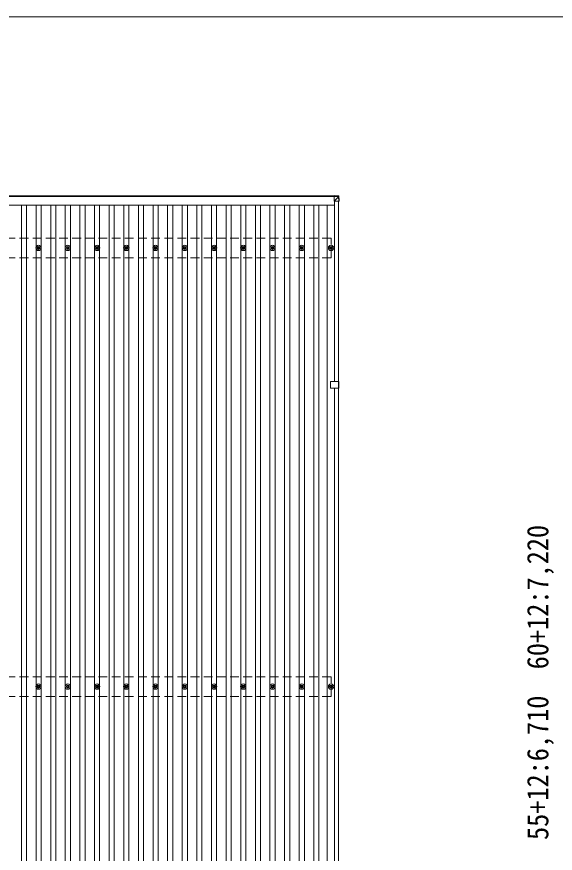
# Model space of a CAD drawing. Units: millimetres at full size, sheet at 1:50; details may follow other scales. Extents: x -14053 to 14053, y -9700 to 9700.
# Drawn here: x -10293 to -6610, y 3979 to 9700 of the extents above; entities that cross this region are included whole.
import ezdxf
from ezdxf.enums import TextEntityAlignment as Align

# ---------------------------------------------------------------- set-up
doc = ezdxf.new("R2010")
doc.units = ezdxf.units.MM
doc.header["$LTSCALE"] = 50
doc.linetypes.add('DASHED1', pattern=[1.8, 1.2, -0.6])
doc.linetypes.add('USER3', pattern=[4, 3, -1])
for name, color, linetype, lineweight in [('1-1_壁線', 2, 'Continuous', 20), ('1-2_建具', 134, 'Continuous', 9), ('1-3_階段', 5, 'Continuous', 9), ('1-4_設備', 2, 'DASHED1', 20), ('1-5_仕上げ', 6, 'Continuous', 5), ('1-8_外構', 6, 'Continuous', 5), ('F-0_ﾚｲﾔ240', 7, 'Continuous', 9)]:
    doc.layers.add(name, color=color, linetype=linetype, lineweight=lineweight)
doc.styles.add('ＭＳ ゴシック', font='')
doc.styles.get('ＭＳ ゴシック').set_extended_font_data('MS Gothic')

msp = doc.modelspace()

# ---------------------------------------------------------------- linework, layer by layer
at = {"layer": '1-1_壁線'}
for p, q in [((-11765.18, 8474.78), (-8122.97, 8474.78)), ((-8122.97, 8470.19), (-11765.18, 8470.19)), ((-11766.66, 8411.36), (-8120.66, 8411.36)), ((-8170.99, 1822.59), (-8170.99, 8411.36)), ((-8120.66, 7204.53), (-8120.66, 8438.56)), ((-8091.66, 7204.53), (-8091.66, 8438.61)), ((-8120.66, 1797.85), (-8120.66, 7159.53)), ((-8091.66, 1802.74), (-8091.66, 7159.53))]:
    msp.add_line(p, q, dxfattribs=at)
at = {"layer": '1-2_建具'}
for p, q in [((-10261.16, 1822.59), (-10261.16, 8411.36)), ((-10226.16, 1822.59), (-10226.16, 8411.36)), ((-10161.16, 1822.59), (-10161.16, 8411.36)), ((-10126.16, 1822.59), (-10126.16, 8411.36)), ((-10061.16, 1822.59), (-10061.16, 8411.36)), ((-10026.16, 1822.59), (-10026.16, 8411.36)), ((-9961.16, 1822.59), (-9961.16, 8411.36)), ((-9926.16, 1822.59), (-9926.16, 8411.36)), ((-9861.16, 1822.59), (-9861.16, 8411.36)), ((-9826.16, 1822.59), (-9826.16, 8411.36)), ((-9761.16, 1822.59), (-9761.16, 8411.36)), ((-9726.16, 1822.59), (-9726.16, 8411.36)), ((-9661.16, 1822.59), (-9661.16, 8411.36)), ((-9626.16, 1822.59), (-9626.16, 8411.36)), ((-9561.16, 1822.59), (-9561.16, 8411.36)), ((-9526.16, 1822.59), (-9526.16, 8411.36)), ((-9461.16, 1822.59), (-9461.16, 8411.36)), ((-9426.16, 1822.59), (-9426.16, 8411.36)), ((-9361.16, 1822.59), (-9361.16, 8411.36)), ((-9326.16, 1822.59), (-9326.16, 8411.36)), ((-9261.16, 1822.59), (-9261.16, 8411.36)), ((-9226.16, 1822.59), (-9226.16, 8411.36)), ((-9161.16, 1822.59), (-9161.16, 8411.36)), ((-9126.16, 1822.59), (-9126.16, 8411.36)), ((-9061.16, 1822.59), (-9061.16, 8411.36)), ((-9026.16, 1822.59), (-9026.16, 8411.36)), ((-8961.16, 1822.59), (-8961.16, 8411.36)), ((-8926.16, 1822.59), (-8926.16, 8411.36)), ((-8861.16, 1822.59), (-8861.16, 8411.36)), ((-8826.16, 1822.59), (-8826.16, 8411.36)), ((-8761.16, 1822.59), (-8761.16, 8411.36)), ((-8726.16, 1822.59), (-8726.16, 8411.36)), ((-8661.16, 1822.59), (-8661.16, 8411.36)), ((-8626.16, 1822.59), (-8626.16, 8411.36)), ((-8561.16, 1822.59), (-8561.16, 8411.36)), ((-8526.16, 1822.59), (-8526.16, 8411.36)), ((-8461.16, 1822.59), (-8461.16, 8411.36)), ((-8426.16, 1822.59), (-8426.16, 8411.36)), ((-8361.16, 1822.59), (-8361.16, 8411.36)), ((-8326.16, 1822.59), (-8326.16, 8411.36)), ((-8261.16, 1822.59), (-8261.16, 8411.36)), ((-8226.16, 1822.59), (-8226.16, 8411.36))]:
    msp.add_line(p, q, dxfattribs=at)
at = {"layer": '1-3_階段'}
for p, q in [((-10145.41, 8129.17), (-10145.41, 8124.75)), ((-10141.91, 8129.17), (-10141.91, 8124.75)), ((-9945.41, 8129.17), (-9945.41, 8124.75)), ((-9941.91, 8129.17), (-9941.91, 8124.75)), ((-9745.41, 8129.17), (-9745.41, 8124.75)), ((-9741.91, 8129.17), (-9741.91, 8124.75)), ((-9545.41, 8129.17), (-9545.41, 8124.75)), ((-9541.91, 8129.17), (-9541.91, 8124.75)), ((-9345.41, 8129.17), (-9345.41, 8124.75)), ((-9341.91, 8129.17), (-9341.91, 8124.75)), ((-9145.41, 8129.17), (-9145.41, 8124.75)), ((-9141.91, 8129.17), (-9141.91, 8124.75)), ((-8945.41, 8129.17), (-8945.41, 8124.75)), ((-8941.91, 8129.17), (-8941.91, 8124.75)), ((-8745.41, 8129.17), (-8745.41, 8124.75)), ((-8741.91, 8129.17), (-8741.91, 8124.75)), ((-8545.41, 8129.17), (-8545.41, 8124.75)), ((-8541.91, 8129.17), (-8541.91, 8124.75)), ((-8345.41, 8129.17), (-8345.41, 8124.75)), ((-8341.91, 8129.17), (-8341.91, 8124.75)), ((-8145.41, 8129.17), (-8145.41, 8124.75)), ((-8141.91, 8129.17), (-8141.91, 8124.75)), ((-10153.66, 8120.92), (-10149.24, 8120.92)), ((-10153.66, 8117.42), (-10149.24, 8117.42)), ((-10145.41, 8113.59), (-10145.41, 8109.17)), ((-10141.91, 8113.59), (-10141.91, 8109.17)), ((-10138.08, 8120.92), (-10133.66, 8120.92)), ((-10138.08, 8117.42), (-10133.66, 8117.42)), ((-9953.66, 8120.92), (-9949.24, 8120.92)), ((-9953.66, 8117.42), (-9949.24, 8117.42)), ((-9945.41, 8113.59), (-9945.41, 8109.17)), ((-9941.91, 8113.59), (-9941.91, 8109.17)), ((-9938.08, 8120.92), (-9933.66, 8120.92)), ((-9938.08, 8117.42), (-9933.66, 8117.42)), ((-9753.66, 8120.92), (-9749.24, 8120.92)), ((-9753.66, 8117.42), (-9749.24, 8117.42)), ((-9745.41, 8113.59), (-9745.41, 8109.17)), ((-9741.91, 8113.59), (-9741.91, 8109.17)), ((-9738.08, 8120.92), (-9733.66, 8120.92)), ((-9738.08, 8117.42), (-9733.66, 8117.42)), ((-9553.66, 8120.92), (-9549.24, 8120.92)), ((-9553.66, 8117.42), (-9549.24, 8117.42)), ((-9545.41, 8113.59), (-9545.41, 8109.17)), ((-9541.91, 8113.59), (-9541.91, 8109.17)), ((-9538.08, 8120.92), (-9533.66, 8120.92)), ((-9538.08, 8117.42), (-9533.66, 8117.42)), ((-9353.66, 8120.92), (-9349.24, 8120.92)), ((-9353.66, 8117.42), (-9349.24, 8117.42)), ((-9345.41, 8113.59), (-9345.41, 8109.17)), ((-9341.91, 8113.59), (-9341.91, 8109.17)), ((-9338.08, 8120.92), (-9333.66, 8120.92)), ((-9338.08, 8117.42), (-9333.66, 8117.42)), ((-9153.66, 8120.92), (-9149.24, 8120.92)), ((-9153.66, 8117.42), (-9149.24, 8117.42)), ((-9145.41, 8113.59), (-9145.41, 8109.17)), ((-9141.91, 8113.59), (-9141.91, 8109.17)), ((-9138.08, 8120.92), (-9133.66, 8120.92)), ((-9138.08, 8117.42), (-9133.66, 8117.42)), ((-8953.66, 8120.92), (-8949.24, 8120.92)), ((-8953.66, 8117.42), (-8949.24, 8117.42)), ((-8945.41, 8113.59), (-8945.41, 8109.17)), ((-8941.91, 8113.59), (-8941.91, 8109.17)), ((-8938.08, 8120.92), (-8933.66, 8120.92)), ((-8938.08, 8117.42), (-8933.66, 8117.42)), ((-8753.66, 8120.92), (-8749.24, 8120.92)), ((-8753.66, 8117.42), (-8749.24, 8117.42)), ((-8745.41, 8113.59), (-8745.41, 8109.17)), ((-8741.91, 8113.59), (-8741.91, 8109.17)), ((-8738.08, 8120.92), (-8733.66, 8120.92)), ((-8738.08, 8117.42), (-8733.66, 8117.42)), ((-8553.66, 8120.92), (-8549.24, 8120.92)), ((-8553.66, 8117.42), (-8549.24, 8117.42)), ((-8545.41, 8113.59), (-8545.41, 8109.17)), ((-8541.91, 8113.59), (-8541.91, 8109.17)), ((-8538.08, 8120.92), (-8533.66, 8120.92)), ((-8538.08, 8117.42), (-8533.66, 8117.42)), ((-8353.66, 8120.92), (-8349.24, 8120.92)), ((-8353.66, 8117.42), (-8349.24, 8117.42)), ((-8345.41, 8113.59), (-8345.41, 8109.17)), ((-8341.91, 8113.59), (-8341.91, 8109.17)), ((-8338.08, 8120.92), (-8333.66, 8120.92)), ((-8338.08, 8117.42), (-8333.66, 8117.42)), ((-8153.66, 8120.92), (-8149.24, 8120.92)), ((-8153.66, 8117.42), (-8149.24, 8117.42)), ((-8145.41, 8113.59), (-8145.41, 8109.17)), ((-8141.91, 8113.59), (-8141.91, 8109.17)), ((-8138.08, 8120.92), (-8133.66, 8120.92)), ((-8138.08, 8117.42), (-8133.66, 8117.42)), ((-10153.67, 5120.92), (-10149.25, 5120.92)), ((-10153.67, 5117.42), (-10149.25, 5117.42)), ((-10145.42, 5129.17), (-10145.42, 5124.75)), ((-10145.42, 5113.59), (-10145.42, 5109.17)), ((-10141.92, 5129.17), (-10141.92, 5124.75)), ((-10141.92, 5113.59), (-10141.92, 5109.17)), ((-10138.09, 5120.92), (-10133.67, 5120.92)), ((-10138.09, 5117.42), (-10133.67, 5117.42)), ((-9953.67, 5120.92), (-9949.25, 5120.92)), ((-9953.67, 5117.42), (-9949.25, 5117.42)), ((-9945.42, 5129.17), (-9945.42, 5124.75)), ((-9945.42, 5113.59), (-9945.42, 5109.17)), ((-9941.92, 5129.17), (-9941.92, 5124.75)), ((-9941.92, 5113.59), (-9941.92, 5109.17)), ((-9938.09, 5120.92), (-9933.67, 5120.92)), ((-9938.09, 5117.42), (-9933.67, 5117.42)), ((-9753.67, 5120.92), (-9749.25, 5120.92)), ((-9753.67, 5117.42), (-9749.25, 5117.42)), ((-9745.42, 5129.17), (-9745.42, 5124.75)), ((-9745.42, 5113.59), (-9745.42, 5109.17)), ((-9741.92, 5129.17), (-9741.92, 5124.75)), ((-9741.92, 5113.59), (-9741.92, 5109.17)), ((-9738.09, 5120.92), (-9733.67, 5120.92)), ((-9738.09, 5117.42), (-9733.67, 5117.42)), ((-9553.67, 5120.92), (-9549.25, 5120.92)), ((-9553.67, 5117.42), (-9549.25, 5117.42)), ((-9545.42, 5129.17), (-9545.42, 5124.75)), ((-9545.42, 5113.59), (-9545.42, 5109.17)), ((-9541.92, 5129.17), (-9541.92, 5124.75)), ((-9541.92, 5113.59), (-9541.92, 5109.17)), ((-9538.09, 5120.92), (-9533.67, 5120.92)), ((-9538.09, 5117.42), (-9533.67, 5117.42)), ((-9353.67, 5120.92), (-9349.25, 5120.92)), ((-9353.67, 5117.42), (-9349.25, 5117.42)), ((-9345.42, 5129.17), (-9345.42, 5124.75)), ((-9345.42, 5113.59), (-9345.42, 5109.17)), ((-9341.92, 5129.17), (-9341.92, 5124.75)), ((-9341.92, 5113.59), (-9341.92, 5109.17)), ((-9338.09, 5120.92), (-9333.67, 5120.92)), ((-9338.09, 5117.42), (-9333.67, 5117.42)), ((-9153.67, 5120.92), (-9149.25, 5120.92)), ((-9153.67, 5117.42), (-9149.25, 5117.42)), ((-9145.42, 5129.17), (-9145.42, 5124.75)), ((-9145.42, 5113.59), (-9145.42, 5109.17)), ((-9141.92, 5129.17), (-9141.92, 5124.75)), ((-9141.92, 5113.59), (-9141.92, 5109.17)), ((-9138.09, 5120.92), (-9133.67, 5120.92)), ((-9138.09, 5117.42), (-9133.67, 5117.42)), ((-8953.67, 5120.92), (-8949.25, 5120.92)), ((-8953.67, 5117.42), (-8949.25, 5117.42)), ((-8945.42, 5129.17), (-8945.42, 5124.75)), ((-8945.42, 5113.59), (-8945.42, 5109.17)), ((-8941.92, 5129.17), (-8941.92, 5124.75)), ((-8941.92, 5113.59), (-8941.92, 5109.17)), ((-8938.09, 5120.92), (-8933.67, 5120.92)), ((-8938.09, 5117.42), (-8933.67, 5117.42)), ((-8753.67, 5120.92), (-8749.25, 5120.92)), ((-8753.67, 5117.42), (-8749.25, 5117.42)), ((-8745.42, 5129.17), (-8745.42, 5124.75)), ((-8745.42, 5113.59), (-8745.42, 5109.17)), ((-8741.92, 5129.17), (-8741.92, 5124.75)), ((-8741.92, 5113.59), (-8741.92, 5109.17)), ((-8738.09, 5120.92), (-8733.67, 5120.92)), ((-8738.09, 5117.42), (-8733.67, 5117.42)), ((-8553.67, 5120.92), (-8549.25, 5120.92)), ((-8553.67, 5117.42), (-8549.25, 5117.42)), ((-8545.42, 5129.17), (-8545.42, 5124.75)), ((-8545.42, 5113.59), (-8545.42, 5109.17)), ((-8541.92, 5129.17), (-8541.92, 5124.75)), ((-8541.92, 5113.59), (-8541.92, 5109.17)), ((-8538.09, 5120.92), (-8533.67, 5120.92)), ((-8538.09, 5117.42), (-8533.67, 5117.42)), ((-8353.67, 5120.92), (-8349.25, 5120.92)), ((-8353.67, 5117.42), (-8349.25, 5117.42)), ((-8345.42, 5129.17), (-8345.42, 5124.75)), ((-8345.42, 5113.59), (-8345.42, 5109.17)), ((-8341.92, 5129.17), (-8341.92, 5124.75)), ((-8341.92, 5113.59), (-8341.92, 5109.17)), ((-8338.09, 5120.92), (-8333.67, 5120.92)), ((-8338.09, 5117.42), (-8333.67, 5117.42)), ((-8153.67, 5120.92), (-8149.25, 5120.92)), ((-8153.67, 5117.42), (-8149.25, 5117.42)), ((-8145.42, 5129.17), (-8145.42, 5124.75)), ((-8145.42, 5113.59), (-8145.42, 5109.17)), ((-8141.92, 5129.17), (-8141.92, 5124.75)), ((-8141.92, 5113.59), (-8141.92, 5109.17)), ((-8138.09, 5120.92), (-8133.67, 5120.92)), ((-8138.09, 5117.42), (-8133.67, 5117.42))]:
    msp.add_line(p, q, dxfattribs=at)
for centre, radius in [((-10143.66, 8119.17), 18.25), ((-10143.66, 8119.17), 10.15), ((-10143.66, 8119.17), 5.85), ((-10143.66, 8119.17), 5.25), ((-9943.66, 8119.17), 18.25), ((-9943.66, 8119.17), 10.15), ((-9943.66, 8119.17), 5.85), ((-9943.66, 8119.17), 5.25), ((-9743.66, 8119.17), 18.25), ((-9743.66, 8119.17), 10.15), ((-9743.66, 8119.17), 5.85), ((-9743.66, 8119.17), 5.25), ((-9543.66, 8119.17), 18.25), ((-9543.66, 8119.17), 10.15), ((-9543.66, 8119.17), 5.85), ((-9543.66, 8119.17), 5.25), ((-9343.66, 8119.17), 18.25), ((-9343.66, 8119.17), 10.15), ((-9343.66, 8119.17), 5.85), ((-9343.66, 8119.17), 5.25), ((-9143.66, 8119.17), 18.25), ((-9143.66, 8119.17), 10.15), ((-9143.66, 8119.17), 5.85), ((-9143.66, 8119.17), 5.25), ((-8943.66, 8119.17), 18.25), ((-8943.66, 8119.17), 10.15), ((-8943.66, 8119.17), 5.85), ((-8943.66, 8119.17), 5.25), ((-8743.66, 8119.17), 18.25), ((-8743.66, 8119.17), 10.15), ((-8743.66, 8119.17), 5.85), ((-8743.66, 8119.17), 5.25), ((-8543.66, 8119.17), 18.25), ((-8543.66, 8119.17), 10.15), ((-8543.66, 8119.17), 5.85), ((-8543.66, 8119.17), 5.25), ((-8343.66, 8119.17), 18.25), ((-8343.66, 8119.17), 10.15), ((-8343.66, 8119.17), 5.85), ((-8343.66, 8119.17), 5.25), ((-8143.66, 8119.17), 18.25), ((-8143.66, 8119.17), 10.15), ((-8143.66, 8119.17), 5.85), ((-8143.66, 8119.17), 5.25), ((-10143.67, 5119.17), 18.25), ((-10143.67, 5119.17), 10.15), ((-10143.67, 5119.17), 5.85), ((-10143.67, 5119.17), 5.25), ((-9943.67, 5119.17), 18.25), ((-9943.67, 5119.17), 10.15), ((-9943.67, 5119.17), 5.85), ((-9943.67, 5119.17), 5.25), ((-9743.67, 5119.17), 18.25), ((-9743.67, 5119.17), 10.15), ((-9743.67, 5119.17), 5.85), ((-9743.67, 5119.17), 5.25), ((-9543.67, 5119.17), 18.25), ((-9543.67, 5119.17), 10.15), ((-9543.67, 5119.17), 5.85), ((-9543.67, 5119.17), 5.25), ((-9343.67, 5119.17), 18.25), ((-9343.67, 5119.17), 10.15), ((-9343.67, 5119.17), 5.85), ((-9343.67, 5119.17), 5.25), ((-9143.67, 5119.17), 18.25), ((-9143.67, 5119.17), 10.15), ((-9143.67, 5119.17), 5.85), ((-9143.67, 5119.17), 5.25), ((-8943.67, 5119.17), 18.25), ((-8943.67, 5119.17), 10.15), ((-8943.67, 5119.17), 5.85), ((-8943.67, 5119.17), 5.25), ((-8743.67, 5119.17), 18.25), ((-8743.67, 5119.17), 10.15), ((-8743.67, 5119.17), 5.85), ((-8743.67, 5119.17), 5.25), ((-8543.67, 5119.17), 18.25), ((-8543.67, 5119.17), 10.15), ((-8543.67, 5119.17), 5.85), ((-8543.67, 5119.17), 5.25), ((-8343.67, 5119.17), 18.25), ((-8343.67, 5119.17), 10.15), ((-8343.67, 5119.17), 5.85), ((-8343.67, 5119.17), 5.25), ((-8143.67, 5119.17), 18.25), ((-8143.67, 5119.17), 10.15), ((-8143.67, 5119.17), 5.85), ((-8143.67, 5119.17), 5.25)]:
    msp.add_circle(centre, radius, dxfattribs=at)
at = {"layer": '1-4_設備'}
for p, q in [((-8143.66, 8186.17), (-11743.66, 8186.17)), ((-8143.66, 8052.17), (-8143.66, 8186.17)), ((-8143.66, 8052.17), (-11743.66, 8052.17)), ((-8143.67, 5186.17), (-11743.67, 5186.17)), ((-8143.67, 5052.17), (-8143.67, 5186.17)), ((-8143.67, 5052.17), (-11743.67, 5052.17))]:
    msp.add_line(p, q, dxfattribs=at)
at = {"layer": '1-5_仕上げ'}
for p, q in [((-8122.97, 8477.11), (-8122.97, 8438.55)), ((-8122.97, 8477.11), (-8092.41, 8475.19)), ((-8092.41, 8470.43), (-8122.97, 8472.3)), ((-8122.97, 8470.34), (-8092.48, 8468.47)), ((-8122.97, 8438.55), (-8092.53, 8469.03)), ((-8092.41, 8475.19), (-8092.41, 8475.19)), ((-8090.54, 8468.56), (-8090.54, 8473.31)), ((-8090.54, 8473.31), (-8088.67, 8442.83)), ((-8088.67, 8438.02), (-8090.54, 8468.56)), ((-8090.57, 8438.61), (-8122.97, 8438.55)), ((-8088.67, 8442.83), (-8088.67, 8438.02)), ((-8147.16, 7204.53), (-8147.16, 7182.74)), ((-8147.16, 7204.53), (-8090.66, 7204.53)), ((-8147.16, 7181.31), (-8147.16, 7159.53)), ((-8147.16, 7159.53), (-8090.66, 7159.53)), ((-8090.66, 7204.53), (-8090.66, 7159.53))]:
    msp.add_line(p, q, dxfattribs=at)
at = {"layer": '1-5_仕上げ', "linetype": 'USER3'}
msp.add_line((-8091.66, 7159.53), (-8091.66, 7204.53), dxfattribs=at)
at = {"layer": '1-5_仕上げ'}
for points in [[(-8122.97, 8477.11), (-8092.41, 8475.19), (-8092.41, 8470.43)], [(-8092.53, 8468.38), (-8092.43, 8468.37), (-8090.57, 8437.96)]]:
    msp.add_lwpolyline(points, dxfattribs=at)
for centre, radius, start, end in [((-8102.79, 8469.49), 10.42, 353.83817, 5.19336), ((-8092.76, 8481.28), 12.92, 271.47423, 279.91321), ((-8092.53, 8468.44), 2, 3.51593, 86.51592), ((-8146.66, 7182.74), 0.5, 180, 225.573), ((-8146.66, 7181.31), 0.5, 134.427, 180), ((-8147.36, 7182.03), 0.5, 314.427, 45.573)]:
    msp.add_arc(centre, radius, start, end, dxfattribs=at)
for centre, major_axis, ratio, start_param, end_param in [((-8128.54, 8470.58), (36.07, -2.1), 0.055348, 6.2340367, 6.2831038), ((-8092.53, 8468.44), (0.12, 2), 0.02656, 4.731353, 6.2498872), ((-8092.53, 8473.19), (1.92, -0.56), 0.998105, 0.3446887, 1.793312), ((-8090.67, 8438.02), (2, 0), 0.033268, 4.7646509, 6.2831851)]:
    msp.add_ellipse(centre, major_axis=major_axis, ratio=ratio, start_param=start_param, end_param=end_param, dxfattribs=at)
at = {"layer": 'F-0_ﾚｲﾔ240', "color": 5}
msp.add_line((-14053.43, 9700), (13346.57, 9700), dxfattribs=at)

# ---------------------------------------------------------------- texts
at = {"layer": '1-8_外構', "color": 7, "style": 'ＭＳ ゴシック', "width": 0.9}
msp.add_text('55+12:6,710\u300060+12:7,220', height=146.6, rotation=90, dxfattribs=at).set_placement((-6613.17, 4070.11), align=Align.BOTTOM_LEFT)

doc.saveas('drawing.dxf')
